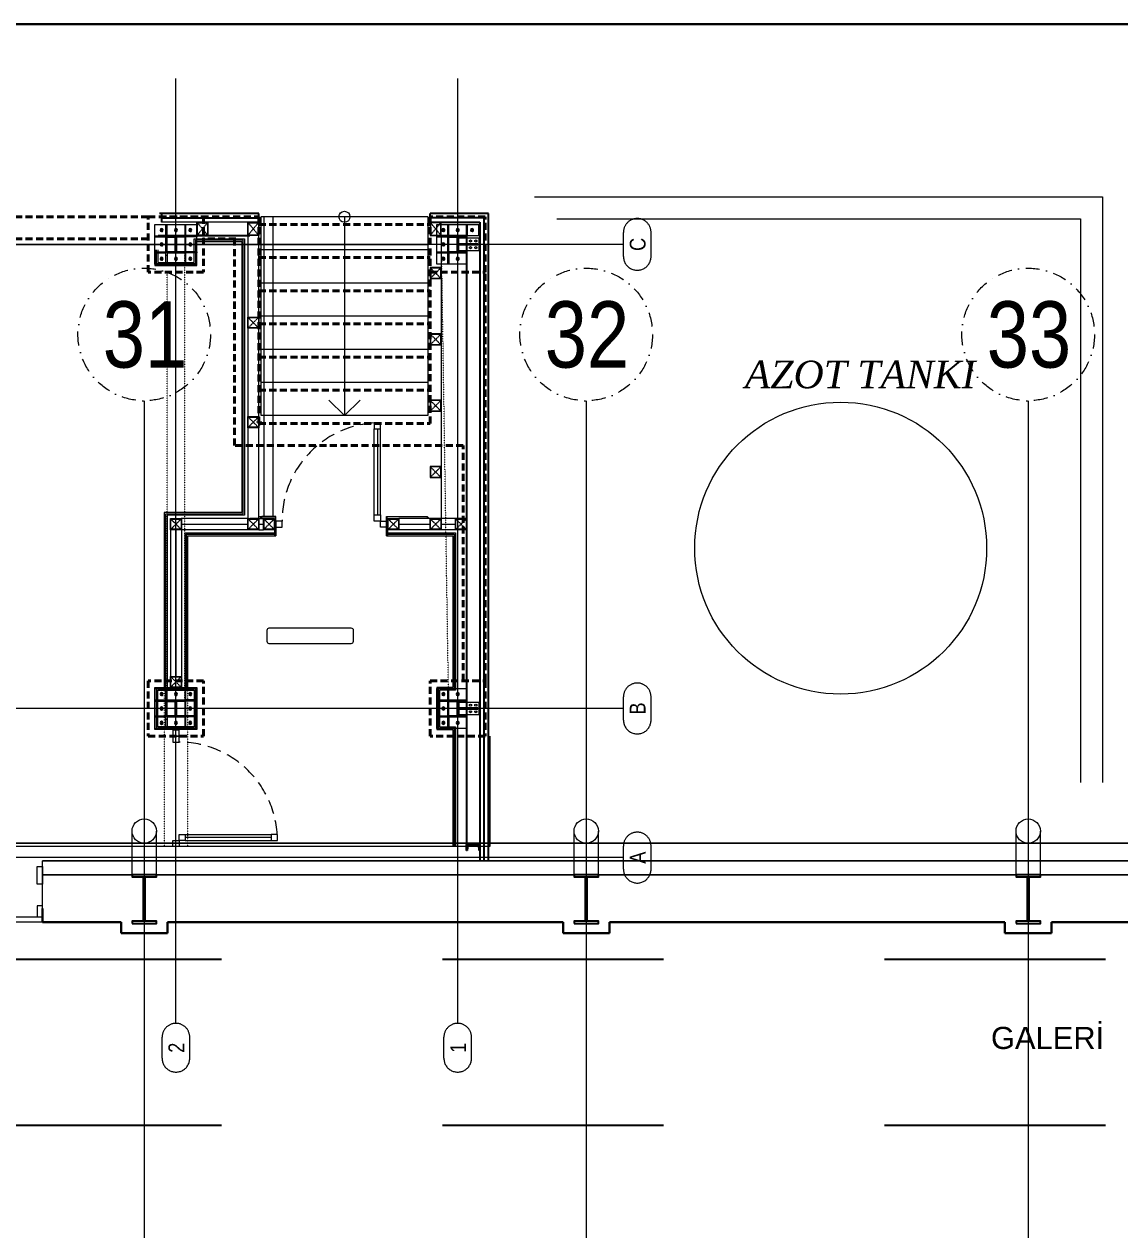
# Model space of a CAD drawing. Header units: centimetres. Extents: x 405464 to 563355, y 50011 to 66875.
# Drawn here: x 515580 to 516571, y 56820 to 57911 of the extents above; entities that cross this region are included whole.
import ezdxf
from ezdxf.enums import TextEntityAlignment as Align

# ---------------------------------------------------------------- set-up
doc = ezdxf.new("R2010")
doc.units = ezdxf.units.CM
for name, pattern in [('DASHDOT', [25.4, 12.7, -6.35, 0, -6.35]), ('DASHED', [4, 2, -2]), ('DASHED2', [9.525, 6.35, -3.175]), ('DOT', [0.25, 0, -0.25]), ('M00$0$CENTER', [50.8, 31.75, -6.35, 6.35, -6.35])]:
    doc.linetypes.add(name, pattern=pattern)
doc.layers.get('0').update_dxf_attribs({"lineweight": 9})
doc.layers.add('-MH_Ad', color=1, linetype='Continuous', lineweight=9, true_color=0xff0000)
doc.layers.add('DV_alçıpanel_duvar_yeni', color=1, linetype='Continuous', lineweight=20, true_color=0xff0000)
for name, color, linetype, lineweight in [('0-KRCN-MİMARİ-220526', 8, 'Continuous', 9), ('0-KRCN-Z-ANTET', 71, 'Continuous', 30), ('A_Aks', 30, 'DASHDOT', 9), ('A_Arka', 8, 'Continuous', 9), ('A_Betonarme', 6, 'Continuous', 40), ('A_celik', 1, 'Continuous', 25), ('A_Duvar-alçiplak', 3, 'Continuous', 30), ('A_Kaplama', 191, 'Continuous', 20), ('A_Merdiven', 61, 'Continuous', 13), ('A_Pencere Doğrama-Ex', 140, 'Continuous', 15), ('D_Aluminyum', 140, 'Continuous', 18), ('D_Cam', 4, 'Continuous', 18), ('DV_Alcipan_Ylt', 93, 'BATTING', 9), ('G_0.09', 254, 'Continuous', 9), ('G_0.13', 145, 'Continuous', 13), ('G_0.15', 144, 'Continuous', 15), ('GC_Cephe_Sandvic_Panel', 151, 'Continuous', 25), ('M00$0$D_Merkez', 51, 'M00$0$CENTER', 13), ('M00$0$D_Profil', 155, 'Continuous', 15), ('M00_Mahal_No$0$MH_Alan', 51, 'Continuous', 9), ('MH_Alan', 51, 'Continuous', 9), ('Y-GORUNUS COK INCE', 252, 'Continuous', 0)]:
    doc.layers.add(name, color=color, linetype=linetype, lineweight=lineweight)
doc.layers.add('_statik', color=2, linetype='Continuous')
doc.layers.add('A_Notes', color=121, linetype='Continuous')
doc.styles.add('Antet_Style 02', font='swissck.ttf')
doc.styles.add('Arial Narrow', font='ARIALN.TTF', dxfattribs={"height": 0.2})
doc.styles.add('Kalin01', font='swissk.ttf')
doc.styles.add('M00_Mahal_No$0$Kalin01', font='swissk.ttf')
doc.styles.add('M00_Mahal_No$0$Normal', font='swiss.ttf')
doc.styles.add('MAHAL', font='swissc.ttf')
doc.styles.add('notlar', font='timesi.ttf')
doc.linetypes.add('AAFE_PHII-XXX-A-101 PN$0$FENCELINE1', pattern='A,6.35,-2.54,[133,ltypeshp.shx,S=2.54,R=0,X=-2.54,Y=0],-2.54,25.4', length=36.83)
doc.linetypes.add('BATTING', pattern='A,0.0001,-0.1,[134,ltypeshp.shx,S=0.1,R=0,X=-0.1,Y=0],-0.2,[134,ltypeshp.shx,S=0.1,R=180,X=0.1,Y=0],-0.1', length=0.4001)

# ---------------------------------------------------------------- blocks, each defined once
blk = doc.blocks.new('1_etap')
at = {"linetype": 'Continuous'}
for points in [[(-1179.3, 5400.1), (-1179.3, 5399.2), (-1171.6, 5399.2), (-1171.6, 5385.8), (-1179.3, 5385.8), (-1179.3, 5384.9), (-1163.3, 5384.9), (-1163.3, 5385.8), (-1171, 5385.8), (-1171, 5399.2), (-1163.3, 5399.2), (-1163.3, 5400.1)], [(-1179.3, 4980.1), (-1179.3, 4979.2), (-1171.6, 4979.2), (-1171.6, 4965.8), (-1179.3, 4965.8), (-1179.3, 4964.9), (-1163.3, 4964.9), (-1163.3, 4965.8), (-1171, 4965.8), (-1171, 4979.2), (-1163.3, 4979.2), (-1163.3, 4980.1)], [(-924.3, 4980.1), (-924.3, 4979.2), (-916.6, 4979.2), (-916.6, 4965.8), (-924.3, 4965.8), (-924.3, 4964.9), (-908.3, 4964.9), (-908.3, 4965.8), (-916, 4965.8), (-916, 4979.2), (-908.3, 4979.2), (-908.3, 4980.1)], [(-908.3, 4849.5), (-908.3, 4844), (-907.6, 4844), (-907.2, 4848.8), (-897.3, 4848.8), (-896.9, 4844), (-896.3, 4844), (-896.3, 4849.5)]]:
    blk.add_hatch(color=8, dxfattribs=at).paths.add_polyline_path(points)
at = {"color": 8}
for p, q in [((-887.3, 4947.5), (-887.3, 4847.5)), ((-887.3, 4847.5), (-1611.3, 4847.5))]:
    blk.add_line(p, q, dxfattribs=at)
at = {"color": 8, "ltscale": 40}
for points in [[(-1142.3, 5412.5), (-1142.3, 5400.5), (-1152.3, 5400.5), (-1152.3, 5412.5)], [(-1096.3, 5412.5), (-1096.3, 5400.5), (-1106.3, 5400.5), (-1106.3, 5412.5)], [(-941.3, 5412.5), (-941.3, 5400.5), (-931.3, 5400.5), (-931.3, 5412.5)], [(-941.3, 5371.5), (-941.3, 5361.5), (-931.3, 5361.5), (-931.3, 5371.5)], [(-1096.3, 5326.6), (-1096.3, 5316.6), (-1106.3, 5316.6), (-1106.3, 5326.6)], [(-941.3, 5311.5), (-941.3, 5301.5), (-931.3, 5301.5), (-931.3, 5311.5)], [(-941.3, 5251.5), (-941.3, 5241.5), (-931.3, 5241.5), (-931.3, 5251.5)], [(-1096.3, 5236.6), (-1096.3, 5226.6), (-1106.3, 5226.6), (-1106.3, 5236.6)], [(-941.3, 5191.5), (-941.3, 5181.5), (-931.3, 5181.5), (-931.3, 5191.5)], [(-1166.3, 5144.3), (-1166.3, 5134.3), (-1176.3, 5134.3), (-1176.3, 5144.3)], [(-1096.3, 5144.3), (-1096.3, 5134.3), (-1106.3, 5134.3), (-1106.3, 5144.3)], [(-1082, 5144.3), (-1082, 5134.3), (-1092, 5134.3), (-1092, 5144.3)], [(-969.5, 5144.3), (-969.5, 5134.3), (-979.5, 5134.3), (-979.5, 5144.3)], [(-931.3, 5144.3), (-931.3, 5134.3), (-941.3, 5134.3), (-941.3, 5144.3)], [(-908.3, 5144.3), (-908.3, 5134.3), (-918.3, 5134.3), (-918.3, 5144.3)], [(-1166.3, 5001.5), (-1166.3, 4991.5), (-1176.3, 4991.5), (-1176.3, 5001.5)]]:
    blk.add_lwpolyline(points, close=True, dxfattribs=at)
at = {"color": 8, "linetype": 'ByBlock', "lineweight": -2}
blk.add_lwpolyline([(-1089, 5043.1), (-1089, 5033.3, 0.414214), (-1087.1, 5031.4), (-1012.6, 5031.4, 0.414214), (-1010.6, 5033.3), (-1010.6, 5043.1, 0.414214), (-1012.6, 5045.1), (-1087.1, 5045.1, 0.414214)], format="xyb", close=True, dxfattribs=at)
at = {"layer": 'A_Aks', "color": 8, "ltscale": 100}
for p, q in [((-1171.3, 4687.5), (-1171.3, 5542.5)), ((-916.3, 4687.5), (-916.3, 5542.5)), ((-916.3, 4847.5), (-916.3, 5517.5)), ((-766.3, 5381.6), (-766.3, 5403.4)), ((-741.3, 5381.6), (-741.3, 5403.4)), ((-766.3, 5392.5), (-1736.3, 5392.5)), ((-1711.3, 5392.5), (-943.3, 5392.5)), ((-766.3, 4962), (-766.3, 4983)), ((-741.3, 4962), (-741.3, 4983)), ((-766.3, 4972.5), (-1736.3, 4972.5)), ((-766.3, 4827), (-766.3, 4848)), ((-741.3, 4827), (-741.3, 4848)), ((-766.3, 4837.5), (-1736.3, 4837.5)), ((-1183.8, 4655.9), (-1183.8, 4675)), ((-1158.8, 4655.9), (-1158.8, 4675)), ((-928.8, 4655.9), (-928.8, 4675)), ((-903.8, 4655.9), (-903.8, 4675))]:
    blk.add_line(p, q, dxfattribs=at)
for centre, start, end in [((-753.8, 5403.4), 0, 180), ((-753.8, 5381.6), 180, 0), ((-753.8, 4983), 0, 180), ((-753.8, 4962), 180, 0), ((-753.8, 4848), 0, 180), ((-753.8, 4827), 180, 0), ((-1171.3, 4675), 0, 180), ((-916.3, 4675), 0, 180), ((-1171.3, 4655.9), 180, 0), ((-916.3, 4655.9), 180, 0)]:
    blk.add_arc(centre, 12.5, start, end, dxfattribs=at)
at = {"layer": 'A_Betonarme', "color": 8, "linetype": 'DASHED2'}
for p, q in [((-1196.3, 5417.5), (-1561.3, 5417.5)), ((-1196.3, 5367.5), (-1196.3, 5417.5)), ((-1196.3, 5417.5), (-1146.3, 5417.5)), ((-1186.2, 5417.5), (-1097.1, 5417.5)), ((-1146.3, 5417.5), (-1146.3, 5367.5)), ((-1096.3, 5417.5), (-1096.3, 5230.5)), ((-891.3, 5417.5), (-941.3, 5417.5)), ((-941.3, 5417.5), (-941.3, 5367.5)), ((-891.3, 5367.5), (-891.3, 5417.5)), ((-1096.3, 5410.5), (-941.3, 5410.5)), ((-1196.3, 5397.5), (-1561.3, 5397.5)), ((-1117.1, 5397.5), (-1146.3, 5397.5)), ((-1118.4, 5210.5), (-1118.4, 5397.5)), ((-1096.3, 5380.5), (-941.3, 5380.5)), ((-1146.3, 5367.5), (-1196.3, 5367.5)), ((-941.3, 5230.5), (-941.3, 5367.5)), ((-941.3, 5367.5), (-891.3, 5367.5)), ((-891.3, 4997.5), (-891.3, 5367.5)), ((-1096.3, 5350.5), (-941.3, 5350.5)), ((-1096.3, 5320.5), (-941.3, 5320.5)), ((-1096.3, 5290.5), (-941.3, 5290.5)), ((-1096.3, 5260.5), (-941.3, 5260.5)), ((-1096.3, 5230.5), (-941.3, 5230.5)), ((-911.3, 5210.5), (-1118.4, 5210.5)), ((-911.3, 4997.5), (-911.3, 5210.5)), ((-1196.3, 4997.5), (-1196.3, 4947.5)), ((-1146.3, 4997.5), (-1196.3, 4997.5)), ((-1146.3, 4947.5), (-1146.3, 4997.5)), ((-941.3, 4947.5), (-941.3, 4997.5)), ((-941.3, 4997.5), (-891.3, 4997.5)), ((-891.3, 4997.5), (-891.3, 4947.5)), ((-1196.3, 4947.5), (-1146.3, 4947.5)), ((-891.3, 4947.5), (-941.3, 4947.5))]:
    blk.add_line(p, q, dxfattribs=at)
at = {"layer": 'A_celik', "color": 8, "linetype": 'Continuous'}
for p, q in [((-1179.3, 5400.1), (-1163.3, 5400.1)), ((-1179.3, 5400.1), (-1179.3, 5399.2)), ((-1179.3, 5399.2), (-1171.6, 5399.2)), ((-1171.6, 5385.8), (-1171.6, 5399.2)), ((-1163.3, 5399.2), (-1171, 5399.2)), ((-1171, 5399.2), (-1171, 5385.8)), ((-1163.3, 5400.1), (-1163.3, 5399.2)), ((-924.3, 5400.1), (-908.3, 5400.1)), ((-924.3, 5400.1), (-924.3, 5399.2)), ((-924.3, 5399.2), (-916.6, 5399.2)), ((-916.6, 5385.8), (-916.6, 5399.2)), ((-916, 5390.9), (-916.6, 5391.5)), ((-908.3, 5399.2), (-916, 5399.2)), ((-916, 5399.2), (-916, 5385.8)), ((-908.5, 5399.2), (-909.4, 5400.1)), ((-908.3, 5400.1), (-908.3, 5400.5)), ((-908.3, 5400.1), (-908.3, 5399.2)), ((-908.3, 5398), (-908.3, 5399.2)), ((-1179.3, 5384.9), (-1179.3, 5385.8)), ((-1179.3, 5385.8), (-1171.6, 5385.8)), ((-1163.3, 5384.9), (-1179.3, 5384.9)), ((-1171, 5385.8), (-1163.3, 5385.8)), ((-1163.3, 5385.8), (-1163.3, 5384.9)), ((-924.3, 5384.9), (-924.3, 5385.8)), ((-924.3, 5385.8), (-916.6, 5385.8)), ((-908.3, 5384.9), (-924.3, 5384.9)), ((-916, 5385.8), (-908.3, 5385.8)), ((-910, 5384.9), (-910.9, 5385.8)), ((-908.3, 5385.8), (-908.3, 5387)), ((-908.3, 5385.8), (-908.3, 5384.9)), ((-1179.3, 4980.1), (-1163.3, 4980.1)), ((-1179.3, 4980.1), (-1179.3, 4979.2)), ((-1179.3, 4979.2), (-1171.6, 4979.2)), ((-1171.6, 4965.8), (-1171.6, 4979.2)), ((-1163.3, 4979.2), (-1171, 4979.2)), ((-1171, 4979.2), (-1171, 4965.8)), ((-1163.3, 4980.1), (-1163.3, 4979.2)), ((-924.3, 4980.1), (-908.3, 4980.1)), ((-924.3, 4980.1), (-924.3, 4979.2)), ((-924.3, 4979.2), (-916.6, 4979.2)), ((-916.6, 4965.8), (-916.6, 4979.2)), ((-908.3, 4979.2), (-916, 4979.2)), ((-916, 4979.2), (-916, 4965.8)), ((-915.2, 4967), (-915.2, 4978)), ((-908.3, 4980.1), (-908.3, 4979.2)), ((-1179.3, 4964.9), (-1179.3, 4965.8)), ((-1179.3, 4965.8), (-1171.6, 4965.8)), ((-1171, 4965.8), (-1163.3, 4965.8)), ((-1163.3, 4965.8), (-1163.3, 4964.9)), ((-924.3, 4964.9), (-924.3, 4965.8)), ((-924.3, 4965.8), (-916.6, 4965.8)), ((-916, 4965.8), (-908.3, 4965.8)), ((-908.3, 4965.8), (-908.3, 4964.9)), ((-1163.3, 4964.9), (-1179.3, 4964.9)), ((-908.3, 4964.9), (-924.3, 4964.9)), ((-896.3, 4849.5), (-908.3, 4849.5)), ((-908.3, 4844), (-908.3, 4849.5)), ((-907.2, 4848.8), (-907.6, 4844)), ((-897.3, 4848.8), (-907.2, 4848.8)), ((-896.9, 4844), (-897.3, 4848.8)), ((-896.3, 4844), (-896.3, 4849.5)), ((-907.6, 4844), (-908.3, 4844)), ((-896.3, 4844), (-896.9, 4844))]:
    blk.add_line(p, q, dxfattribs=at)
at = {"layer": 'A_Merdiven', "color": 8}
for p, q in [((-943.3, 5417.5), (-1094.3, 5417.5)), ((-1094.3, 5237.5), (-1094.3, 5417.5)), ((-1091.3, 5147), (-1091.3, 5417.5)), ((-1083.3, 5147), (-1083.3, 5417.5)), ((-1018.8, 5417.5), (-1018.8, 5237.5)), ((-943.3, 5417.5), (-943.3, 5237.5)), ((-943.3, 5387.5), (-1094.3, 5387.5)), ((-943.3, 5357.5), (-1094.3, 5357.5)), ((-943.3, 5327.5), (-1094.3, 5327.5)), ((-943.3, 5297.5), (-1094.3, 5297.5)), ((-943.3, 5267.5), (-1094.3, 5267.5)), ((-1018.8, 5237.5), (-1032.9, 5251.6)), ((-1018.8, 5237.5), (-1004.6, 5251.6)), ((-943.3, 5237.5), (-1094.3, 5237.5))]:
    blk.add_line(p, q, dxfattribs=at)
blk.add_circle((-1018.8, 5417.5), 5, dxfattribs=at)
at = {"layer": 'D_Aluminyum', "color": 8}
for p, q in [((-1093.5, 5231.6), (-1098.5, 5231.6)), ((-1095.5, 5228.7), (-1095.5, 5234.2)), ((-991.8, 5231.1), (-991.8, 5225.6)), ((-986.3, 5231.1), (-991.8, 5231.1)), ((-986.3, 5225.6), (-986.3, 5231.1)), ((-991.8, 5225.6), (-986.3, 5225.6)), ((-1093.5, 5146.3), (-1095.5, 5144.3)), ((-1095.5, 5144.3), (-1095.1, 5144.3)), ((-1095.1, 5144.3), (-1093.4, 5146)), ((-1080.8, 5146.3), (-1093.5, 5146.3)), ((-1093.4, 5146), (-1081.1, 5146)), ((-1081.1, 5146), (-1081.1, 5142.1)), ((-1081.1, 5142.1), (-1080.8, 5142.1)), ((-1080.8, 5142.1), (-1080.8, 5146.3)), ((-1075.3, 5142.1), (-1080.8, 5142.1)), ((-1080.8, 5142.1), (-1080.8, 5136.6)), ((-1075.3, 5136.6), (-1075.3, 5142.1)), ((-991.8, 5142.1), (-991.8, 5147.6)), ((-991.8, 5147.6), (-986.3, 5147.6)), ((-986.3, 5142.1), (-991.8, 5142.1)), ((-986.3, 5147.6), (-986.3, 5142.1)), ((-986.3, 5136.6), (-986.3, 5142.1)), ((-986.3, 5142.1), (-980.8, 5142.1)), ((-980.8, 5142.1), (-980.8, 5146.3)), ((-980.8, 5146.3), (-944, 5146.3)), ((-980.8, 5142.1), (-980.8, 5136.6)), ((-980.5, 5142.1), (-980.8, 5142.1)), ((-944.1, 5146), (-980.5, 5146)), ((-980.5, 5146), (-980.5, 5142.1)), ((-942.4, 5144.3), (-944.1, 5146)), ((-944, 5146.3), (-942, 5144.3)), ((-942, 5144.3), (-942.4, 5144.3)), ((-1080.8, 5136.6), (-1075.3, 5136.6)), ((-980.8, 5136.6), (-986.3, 5136.6)), ((-1168.5, 4953), (-1174, 4953)), ((-1174, 4953), (-1174, 4947.5)), ((-1174, 4947.5), (-1174, 4942)), ((-1168.5, 4947.5), (-1174, 4947.5)), ((-1174, 4947.5), (-1168.5, 4947.5)), ((-1168.5, 4947.5), (-1168.5, 4953)), ((-1168.5, 4942), (-1168.5, 4947.5)), ((-1174, 4942), (-1168.5, 4942)), ((-1168.5, 4858.5), (-1163, 4858.5)), ((-1168.5, 4853), (-1168.5, 4858.5)), ((-1163, 4858.5), (-1163, 4853)), ((-1079.5, 4858.5), (-1085, 4858.5)), ((-1085, 4858.5), (-1085, 4853)), ((-1079.5, 4853), (-1079.5, 4858.5)), ((-1174, 4847.5), (-1174, 4853)), ((-1174, 4853), (-1168.5, 4853)), ((-1168.5, 4847.5), (-1174, 4847.5)), ((-1163, 4853), (-1168.5, 4853)), ((-1168.5, 4853), (-1168.5, 4847.5)), ((-1085, 4853), (-1079.5, 4853))]:
    blk.add_line(p, q, dxfattribs=at)
at = {"layer": 'D_Aluminyum', "color": 8, "linetype": 'DASHED2', "ltscale": 2}
for centre, start, end in [((-986.3, 5142.1), 93.5363, 180), ((-1168.5, 4853), 3.5363, 90)]:
    blk.add_arc(centre, 89, start, end, dxfattribs=at)
at = {"layer": 'D_Cam', "color": 8}
for p, q in [((-991.8, 5147.6), (-991.8, 5225.6)), ((-989, 5225.6), (-989, 5147.6)), ((-986.3, 5147.6), (-986.3, 5225.6)), ((-1163, 4858.5), (-1085, 4858.5)), ((-1085, 4855.8), (-1163, 4855.8)), ((-1163, 4853), (-1085, 4853))]:
    blk.add_line(p, q, dxfattribs=at)
at = {"layer": 'DV_Alcipan_Ylt', "color": 8, "ltscale": 7.5}
for p, q in [((-1171.3, 5134.3), (-1171.3, 5001.5)), ((-1166.3, 5139.3), (-1106.3, 5139.3)), ((-1096.3, 5139.3), (-1092, 5139.3)), ((-969.5, 5139.3), (-941.3, 5139.3)), ((-931.3, 5139.3), (-918.3, 5139.3))]:
    blk.add_line(p, q, dxfattribs=at)
at = {"layer": 'DV_alçıpanel_duvar_yeni', "color": 8}
for p, q in [((-1154.8, 5376), (-1154.8, 5397.5)), ((-1154.8, 5397.5), (-1109.3, 5397.5)), ((-1110.5, 5396.3), (-1153.5, 5396.3)), ((-1153.5, 5396.3), (-1153.5, 5374.8)), ((-1152.3, 5373.5), (-1152.3, 5395)), ((-1152.3, 5395), (-1111.8, 5395)), ((-1111.8, 5395), (-1111.8, 5149.8)), ((-1110.5, 5148.6), (-1110.5, 5396.3)), ((-1109.3, 5397.5), (-1109.3, 5147.3)), ((-1190.3, 5387.6), (-1190.3, 5373.5)), ((-1189, 5374.8), (-1189, 5387.6)), ((-1187.8, 5387.6), (-1187.8, 5376)), ((-1190.3, 5373.5), (-1152.3, 5373.5)), ((-1153.5, 5374.8), (-1189, 5374.8)), ((-1187.8, 5376), (-1154.8, 5376)), ((-1111.8, 5149.8), (-1181.8, 5149.8)), ((-1181.8, 5149.8), (-1181.8, 4991.5)), ((-1180.5, 4991.5), (-1180.5, 5148.6)), ((-1180.5, 5148.6), (-1110.5, 5148.6)), ((-1109.3, 5147.3), (-1179.3, 5147.3)), ((-1179.3, 5147.3), (-1179.3, 4991.5)), ((-1082, 5142.1), (-1082, 5128.8)), ((-1080.8, 5142.1), (-1082, 5142.1)), ((-1080.8, 5142.1), (-1080.8, 5128.8)), ((-980.8, 5128.8), (-980.8, 5142.1)), ((-980.8, 5142.1), (-979.5, 5142.1)), ((-979.5, 5128.8), (-979.5, 5142.1)), ((-1163.3, 5131.3), (-1082, 5131.3)), ((-1163.3, 5131.3), (-1163.3, 4991.5)), ((-1162, 5130.1), (-1082, 5130.1)), ((-1162, 5130.1), (-1162, 4991.5)), ((-979.5, 5131.3), (-918.3, 5131.3)), ((-979.5, 5130.1), (-919.5, 5130.1)), ((-919.5, 5130.1), (-919.5, 4990.2)), ((-918.3, 5131.3), (-918.3, 4989)), ((-1160.8, 5128.8), (-1080.8, 5128.8)), ((-1160.8, 5128.8), (-1160.8, 4991.5)), ((-980.8, 5128.8), (-920.8, 5128.8)), ((-920.8, 5128.8), (-920.8, 4991.5)), ((-1190.3, 4991.5), (-1152.3, 4991.5)), ((-1190.3, 4953.5), (-1190.3, 4991.5)), ((-1189, 4990.3), (-1153.5, 4990.3)), ((-1189, 4954.8), (-1189, 4990.3)), ((-1187.8, 4989), (-1154.8, 4989)), ((-1187.8, 4956), (-1187.8, 4989)), ((-1154.8, 4989), (-1154.8, 4956)), ((-1153.5, 4990.3), (-1153.5, 4954.8)), ((-1152.3, 4991.5), (-1152.3, 4953.5)), ((-920.8, 4991.5), (-935.3, 4991.5)), ((-935.3, 4991.5), (-935.3, 4953.5)), ((-919.5, 4990.2), (-934, 4990.2)), ((-934, 4990.2), (-934, 4954.8)), ((-918.3, 4989), (-932.8, 4989)), ((-932.8, 4989), (-932.8, 4956)), ((-1153.5, 4954.8), (-1189, 4954.8)), ((-1154.8, 4956), (-1187.8, 4956)), ((-934, 4954.8), (-919.5, 4954.8)), ((-932.8, 4956), (-918.3, 4956)), ((-919.5, 4954.8), (-919.5, 4847.5)), ((-918.3, 4956), (-918.3, 4847.5)), ((-1152.3, 4953.5), (-1190.3, 4953.5)), ((-935.3, 4953.5), (-920.8, 4953.5)), ((-920.8, 4953.5), (-920.8, 4847.5))]:
    blk.add_line(p, q, dxfattribs=at)
at = {"layer": 'DV_alçıpanel_duvar_yeni', "color": 8, "linetype": 'DOT'}
for p, q in [((-924.3, 4964.9), (-931.1, 5400.1)), ((-908.3, 4964.9), (-908.3, 5400.1)), ((-1163.3, 4980.1), (-1163.3, 5384.9)), ((-1179.3, 4980.1), (-1179.3, 5367.5)), ((-1181.8, 4991.5), (-1181.8, 4847.5)), ((-1160.8, 4991.5), (-1160.8, 4847.5))]:
    blk.add_line(p, q, dxfattribs=at)
at = {"layer": 'G_0.09', "color": 8, "linetype": 'Continuous'}
for p, q in [((-1190.3, 5400.2), (-1190.3, 5410.5)), ((-1190.3, 5410.5), (-1152.3, 5410.5)), ((-1179.3, 5410.1), (-1180.3, 5410.1)), ((-1180.3, 5374.9), (-1180.3, 5410.1)), ((-1179.3, 5402.6), (-1180.3, 5402.6)), ((-1179.3, 5400.1), (-1179.3, 5410.1)), ((-1162.3, 5410.1), (-1163.3, 5410.1)), ((-1163.3, 5410.1), (-1163.3, 5400.1)), ((-1162.3, 5402.6), (-1163.3, 5402.6)), ((-1162.3, 5374.9), (-1162.3, 5410.1)), ((-1152.3, 5400.2), (-1152.3, 5410.5)), ((-935.3, 5400.2), (-935.3, 5410.5)), ((-935.3, 5410.5), (-897.3, 5410.5)), ((-924.3, 5410.1), (-925.3, 5410.1)), ((-925.3, 5374.9), (-925.3, 5410.1)), ((-924.3, 5402.6), (-925.3, 5402.6)), ((-924.3, 5400.1), (-924.3, 5410.1)), ((-907.3, 5410.1), (-908.3, 5410.1)), ((-908.3, 5400.5), (-908.3, 5410.1)), ((-907.3, 5402.6), (-908.3, 5402.6)), ((-907.3, 5400.5), (-907.3, 5410.1)), ((-897.3, 5400.5), (-897.3, 5410.5)), ((-1190.3, 5399.2), (-1190.3, 5400.2)), ((-1190.3, 5400.2), (-1180.3, 5400.2)), ((-1190.3, 5385.9), (-1190.3, 5399.2)), ((-1190.3, 5399.2), (-1180.3, 5399.2)), ((-1182.8, 5399.2), (-1182.8, 5400.2)), ((-1180.3, 5399.2), (-1180.3, 5400.2)), ((-1179.3, 5385.8), (-1179.3, 5399.2)), ((-1163.3, 5399.2), (-1163.3, 5385.8)), ((-1152.3, 5400.2), (-1162.3, 5400.2)), ((-1162.3, 5400.2), (-1162.3, 5399.2)), ((-1152.3, 5399.2), (-1162.3, 5399.2)), ((-1159.8, 5399.2), (-1159.8, 5400.2)), ((-1152.3, 5400.2), (-1152.3, 5399.2)), ((-1152.3, 5385.9), (-1152.3, 5399.2)), ((-935.3, 5399.2), (-935.3, 5400.2)), ((-935.3, 5400.2), (-925.3, 5400.2)), ((-935.3, 5385.9), (-935.3, 5399.2)), ((-935.3, 5399.2), (-925.3, 5399.2)), ((-927.8, 5399.2), (-927.8, 5400.2)), ((-925.3, 5399.2), (-925.3, 5400.2)), ((-924.3, 5385.8), (-924.3, 5399.2)), ((-897, 5398), (-916, 5398)), ((-915.2, 5387), (-915.2, 5398)), ((-898, 5393), (-915.2, 5393)), ((-915.2, 5392), (-898, 5392)), ((-908.3, 5400.5), (-896.3, 5400.5)), ((-905.7, 5396), (-904.8, 5396.5)), ((-905.7, 5395), (-905.7, 5396)), ((-904.8, 5394.5), (-905.7, 5395)), ((-904.8, 5396.5), (-903.9, 5396)), ((-903.9, 5395), (-904.8, 5394.5)), ((-903.9, 5396), (-903.9, 5395)), ((-900.7, 5396), (-899.8, 5396.5)), ((-900.7, 5395), (-900.7, 5396)), ((-899.8, 5394.5), (-900.7, 5395)), ((-899.8, 5396.5), (-898.9, 5396)), ((-898.9, 5395), (-899.8, 5394.5)), ((-898.9, 5396), (-898.9, 5395)), ((-898, 5392), (-898, 5393)), ((-897, 5387), (-897, 5398)), ((-1190.3, 5384.9), (-1190.3, 5385.9)), ((-1190.3, 5385.9), (-1180.3, 5385.9)), ((-1190.3, 5374.5), (-1190.3, 5384.9)), ((-1190.3, 5384.9), (-1180.3, 5384.9)), ((-1182.8, 5384.9), (-1182.8, 5385.9)), ((-1180.3, 5384.9), (-1180.3, 5385.9)), ((-1179.3, 5382.4), (-1180.3, 5382.4)), ((-1179.3, 5384.9), (-1179.3, 5374.9)), ((-1163.3, 5384.9), (-1163.3, 5374.9)), ((-1162.3, 5382.4), (-1163.3, 5382.4)), ((-1152.3, 5385.9), (-1162.3, 5385.9)), ((-1162.3, 5385.9), (-1162.3, 5384.9)), ((-1152.3, 5384.9), (-1162.3, 5384.9)), ((-1159.8, 5384.9), (-1159.8, 5385.9)), ((-1152.3, 5385.9), (-1152.3, 5384.9)), ((-1152.3, 5374.5), (-1152.3, 5384.9)), ((-935.3, 5384.9), (-935.3, 5385.9)), ((-935.3, 5385.9), (-925.3, 5385.9)), ((-935.3, 5374.5), (-935.3, 5384.9)), ((-935.3, 5384.9), (-925.3, 5384.9)), ((-927.8, 5384.9), (-927.8, 5385.9)), ((-925.3, 5384.9), (-925.3, 5385.9)), ((-924.3, 5382.4), (-925.3, 5382.4)), ((-924.3, 5384.9), (-924.3, 5374.9)), ((-916, 5387), (-897, 5387)), ((-905.7, 5390), (-904.8, 5390.5)), ((-905.7, 5389), (-905.7, 5390)), ((-904.8, 5388.5), (-905.7, 5389)), ((-904.8, 5390.5), (-903.9, 5390)), ((-903.9, 5389), (-904.8, 5388.5)), ((-903.9, 5390), (-903.9, 5389)), ((-900.7, 5390), (-899.8, 5390.5)), ((-900.7, 5389), (-900.7, 5390)), ((-899.8, 5388.5), (-900.7, 5389)), ((-899.8, 5390.5), (-898.9, 5390)), ((-898.9, 5389), (-899.8, 5388.5)), ((-898.9, 5390), (-898.9, 5389)), ((-1190.3, 5374.5), (-1152.3, 5374.5)), ((-1179.3, 5374.9), (-1180.3, 5374.9)), ((-1162.3, 5374.9), (-1163.3, 5374.9)), ((-908.3, 5374.5), (-935.3, 5374.5)), ((-924.3, 5374.9), (-925.3, 5374.9)), ((-1190.3, 4980.2), (-1190.3, 4990.5)), ((-1190.3, 4990.5), (-1152.3, 4990.5)), ((-1179.3, 4990.1), (-1180.3, 4990.1)), ((-1180.3, 4954.9), (-1180.3, 4990.1)), ((-1179.3, 4980.1), (-1179.3, 4990.1)), ((-1162.3, 4990.1), (-1163.3, 4990.1)), ((-1163.3, 4990.1), (-1163.3, 4980.1)), ((-1162.3, 4954.9), (-1162.3, 4990.1)), ((-1152.3, 4980.2), (-1152.3, 4990.5)), ((-935.3, 4980.2), (-935.3, 4990.5)), ((-935.3, 4990.5), (-908.3, 4990.5)), ((-924.3, 4990.1), (-925.3, 4990.1)), ((-925.3, 4954.9), (-925.3, 4990.1)), ((-924.3, 4980.1), (-924.3, 4990.1)), ((-1190.3, 4979.2), (-1190.3, 4980.2)), ((-1190.3, 4980.2), (-1180.3, 4980.2)), ((-1190.3, 4965.9), (-1190.3, 4979.2)), ((-1190.3, 4979.2), (-1180.3, 4979.2)), ((-1182.8, 4979.2), (-1182.8, 4980.2)), ((-1179.3, 4982.6), (-1180.3, 4982.6)), ((-1180.3, 4979.2), (-1180.3, 4980.2)), ((-1179.3, 4965.8), (-1179.3, 4979.2)), ((-1162.3, 4982.6), (-1163.3, 4982.6)), ((-1163.3, 4979.2), (-1163.3, 4965.8)), ((-1152.3, 4980.2), (-1162.3, 4980.2)), ((-1162.3, 4980.2), (-1162.3, 4979.2)), ((-1152.3, 4979.2), (-1162.3, 4979.2)), ((-1159.8, 4979.2), (-1159.8, 4980.2)), ((-1152.3, 4980.2), (-1152.3, 4979.2)), ((-1152.3, 4965.9), (-1152.3, 4979.2)), ((-935.3, 4979.2), (-935.3, 4980.2)), ((-935.3, 4980.2), (-925.3, 4980.2)), ((-935.3, 4965.9), (-935.3, 4979.2)), ((-935.3, 4979.2), (-925.3, 4979.2)), ((-927.8, 4979.2), (-927.8, 4980.2)), ((-924.3, 4982.6), (-925.3, 4982.6)), ((-925.3, 4979.2), (-925.3, 4980.2)), ((-924.3, 4965.8), (-924.3, 4979.2)), ((-897, 4978), (-916, 4978)), ((-908.3, 4978), (-908.3, 4979.2)), ((-905.7, 4976), (-904.8, 4976.5)), ((-904.8, 4976.5), (-903.9, 4976)), ((-900.7, 4976), (-899.8, 4976.5)), ((-899.8, 4976.5), (-898.9, 4976)), ((-897, 4967), (-897, 4978)), ((-1190.3, 4964.9), (-1190.3, 4965.9)), ((-1190.3, 4965.9), (-1180.3, 4965.9)), ((-1182.8, 4964.9), (-1182.8, 4965.9)), ((-1180.3, 4964.9), (-1180.3, 4965.9)), ((-1152.3, 4965.9), (-1162.3, 4965.9)), ((-1162.3, 4965.9), (-1162.3, 4964.9)), ((-1159.8, 4964.9), (-1159.8, 4965.9)), ((-1152.3, 4965.9), (-1152.3, 4964.9)), ((-935.3, 4964.9), (-935.3, 4965.9)), ((-935.3, 4965.9), (-925.3, 4965.9)), ((-927.8, 4964.9), (-927.8, 4965.9)), ((-925.3, 4964.9), (-925.3, 4965.9)), ((-916, 4967), (-897, 4967)), ((-898, 4973), (-915.2, 4973)), ((-915.2, 4972), (-898, 4972)), ((-908.3, 4965.8), (-908.3, 4967)), ((-905.7, 4975), (-905.7, 4976)), ((-904.8, 4974.5), (-905.7, 4975)), ((-905.7, 4970), (-904.8, 4970.5)), ((-905.7, 4969), (-905.7, 4970)), ((-904.8, 4968.5), (-905.7, 4969)), ((-903.9, 4975), (-904.8, 4974.5)), ((-904.8, 4970.5), (-903.9, 4970)), ((-903.9, 4969), (-904.8, 4968.5)), ((-903.9, 4976), (-903.9, 4975)), ((-903.9, 4970), (-903.9, 4969)), ((-900.7, 4975), (-900.7, 4976)), ((-899.8, 4974.5), (-900.7, 4975)), ((-900.7, 4970), (-899.8, 4970.5)), ((-900.7, 4969), (-900.7, 4970)), ((-899.8, 4968.5), (-900.7, 4969)), ((-898.9, 4975), (-899.8, 4974.5)), ((-899.8, 4970.5), (-898.9, 4970)), ((-898.9, 4969), (-899.8, 4968.5)), ((-898.9, 4976), (-898.9, 4975)), ((-898.9, 4970), (-898.9, 4969)), ((-898, 4972), (-898, 4973)), ((-1190.3, 4954.5), (-1190.3, 4964.9)), ((-1190.3, 4964.9), (-1180.3, 4964.9)), ((-1190.3, 4954.5), (-1152.3, 4954.5)), ((-1179.3, 4962.4), (-1180.3, 4962.4)), ((-1179.3, 4954.9), (-1180.3, 4954.9)), ((-1179.3, 4964.9), (-1179.3, 4954.9)), ((-1163.3, 4964.9), (-1163.3, 4954.9)), ((-1162.3, 4962.4), (-1163.3, 4962.4)), ((-1162.3, 4954.9), (-1163.3, 4954.9)), ((-1152.3, 4964.9), (-1162.3, 4964.9)), ((-1152.3, 4954.5), (-1152.3, 4964.9)), ((-935.3, 4954.5), (-935.3, 4964.9)), ((-935.3, 4964.9), (-925.3, 4964.9)), ((-908.3, 4954.5), (-935.3, 4954.5)), ((-924.3, 4962.4), (-925.3, 4962.4)), ((-924.3, 4954.9), (-925.3, 4954.9)), ((-924.3, 4964.9), (-924.3, 4954.9)), ((-908.3, 4849.5), (-908.3, 4850.5)), ((-896.3, 4850.5), (-908.3, 4850.5)), ((-905.7, 4848), (-905.7, 4848.8)), ((-903.9, 4848), (-905.7, 4848)), ((-904.8, 4848), (-904.8, 4848.8)), ((-903.9, 4848.8), (-903.9, 4848)), ((-900.7, 4848), (-900.7, 4848.8)), ((-898.9, 4848), (-900.7, 4848)), ((-899.8, 4848), (-899.8, 4848.8)), ((-898.9, 4848.8), (-898.9, 4848)), ((-896.8, 4849.5), (-896.8, 4850.5))]:
    blk.add_line(p, q, dxfattribs=at)
for centre, radius, start, end in [((-1184.3, 5405.5), 1.4, 90, 270), ((-1184.3, 5405.5), 1.4, 90, 270), ((-1184.3, 5405.5), 0.8, 0, 180), ((-1184.3, 5405.5), 0.8, 180, 0), ((-1184.3, 5405.5), 1.4, 270, 90), ((-1184.3, 5405.5), 1.4, 270, 90), ((-1171.3, 5405.5), 1.4, 90, 270), ((-1171.3, 5405.5), 1.4, 90, 270), ((-1171.3, 5405.5), 0.8, 0, 180), ((-1171.3, 5405.5), 0.8, 180, 0), ((-1171.3, 5405.5), 1.4, 270, 90), ((-1171.3, 5405.5), 1.4, 270, 90), ((-1158.3, 5405.5), 1.4, 90, 270), ((-1158.3, 5405.5), 1.4, 90, 270), ((-1158.3, 5405.5), 0.8, 0, 180), ((-1158.3, 5405.5), 0.8, 180, 0), ((-1158.3, 5405.5), 1.4, 270, 90), ((-1158.3, 5405.5), 1.4, 270, 90), ((-929.3, 5405.5), 1.4, 90, 270), ((-929.3, 5405.5), 1.4, 90, 270), ((-929.3, 5405.5), 0.8, 0, 180), ((-929.3, 5405.5), 0.8, 180, 0), ((-929.3, 5405.5), 1.4, 270, 90), ((-929.3, 5405.5), 1.4, 270, 90), ((-916.3, 5405.5), 1.4, 90, 270), ((-916.3, 5405.5), 1.4, 90, 270), ((-916.3, 5405.5), 0.8, 0, 180), ((-916.3, 5405.5), 0.8, 180, 0), ((-916.3, 5405.5), 1.4, 270, 90), ((-916.3, 5405.5), 1.4, 270, 90), ((-903.3, 5405.5), 1.4, 90, 270), ((-903.3, 5405.5), 1.4, 90, 270), ((-903.3, 5405.5), 0.8, 0, 180), ((-903.3, 5405.5), 0.8, 180, 0), ((-903.3, 5405.5), 1.4, 270, 90), ((-903.3, 5405.5), 1.4, 270, 90), ((-1184.3, 5392.5), 1.4, 90, 270), ((-1184.3, 5392.5), 1.4, 90, 270), ((-1184.3, 5392.5), 0.8, 0, 180), ((-1184.3, 5392.5), 0.8, 180, 0), ((-1184.3, 5392.5), 1.4, 270, 90), ((-1184.3, 5392.5), 1.4, 270, 90), ((-1158.3, 5392.5), 1.4, 90, 270), ((-1158.3, 5392.5), 1.4, 90, 270), ((-1158.3, 5392.5), 0.8, 0, 180), ((-1158.3, 5392.5), 0.8, 180, 0), ((-1158.3, 5392.5), 1.4, 270, 90), ((-1158.3, 5392.5), 1.4, 270, 90), ((-929.3, 5392.5), 1.4, 90, 270), ((-929.3, 5392.5), 1.4, 90, 270), ((-929.3, 5392.5), 0.8, 0, 180), ((-929.3, 5392.5), 0.8, 180, 0), ((-929.3, 5392.5), 1.4, 270, 90), ((-929.3, 5392.5), 1.4, 270, 90), ((-1184.3, 5379.5), 1.4, 90, 270), ((-1184.3, 5379.5), 1.4, 90, 270), ((-1184.3, 5379.5), 0.8, 0, 180), ((-1184.3, 5379.5), 1.4, 270, 90), ((-1184.3, 5379.5), 1.4, 270, 90), ((-1171.3, 5379.5), 1.4, 90, 270), ((-1171.3, 5379.5), 1.4, 90, 270), ((-1171.3, 5379.5), 0.8, 0, 180), ((-1171.3, 5379.5), 1.4, 270, 90), ((-1171.3, 5379.5), 1.4, 270, 90), ((-1158.3, 5379.5), 1.4, 90, 270), ((-1158.3, 5379.5), 1.4, 90, 270), ((-1158.3, 5379.5), 0.8, 0, 180), ((-1158.3, 5379.5), 1.4, 270, 90), ((-1158.3, 5379.5), 1.4, 270, 90), ((-929.3, 5379.5), 1.4, 90, 270), ((-929.3, 5379.5), 1.4, 90, 270), ((-929.3, 5379.5), 0.8, 0, 180), ((-929.3, 5379.5), 1.4, 270, 90), ((-929.3, 5379.5), 1.4, 270, 90), ((-916.3, 5379.5), 1.4, 90, 270), ((-916.3, 5379.5), 1.4, 90, 270), ((-916.3, 5379.5), 0.8, 0, 180), ((-916.3, 5379.5), 1.4, 270, 90), ((-916.3, 5379.5), 1.4, 270, 90), ((-1184.3, 5379.5), 0.8, 180, 0), ((-1171.3, 5379.5), 0.8, 180, 0), ((-1158.3, 5379.5), 0.8, 180, 0), ((-929.3, 5379.5), 0.8, 180, 0), ((-916.3, 5379.5), 0.8, 180, 0), ((-1184.3, 4985.5), 1.4, 90, 270), ((-1184.3, 4985.5), 1.4, 90, 270), ((-1184.3, 4985.5), 0.8, 0, 180), ((-1184.3, 4985.5), 0.8, 180, 0), ((-1184.3, 4985.5), 1.4, 270, 90), ((-1184.3, 4985.5), 1.4, 270, 90), ((-1171.3, 4985.5), 1.4, 90, 270), ((-1171.3, 4985.5), 1.4, 90, 270), ((-1171.3, 4985.5), 0.8, 0, 180), ((-1171.3, 4985.5), 0.8, 180, 0), ((-1171.3, 4985.5), 1.4, 270, 90), ((-1171.3, 4985.5), 1.4, 270, 90), ((-1158.3, 4985.5), 1.4, 90, 270), ((-1158.3, 4985.5), 1.4, 90, 270), ((-1158.3, 4985.5), 0.8, 0, 180), ((-1158.3, 4985.5), 0.8, 180, 0), ((-1158.3, 4985.5), 1.4, 270, 90), ((-1158.3, 4985.5), 1.4, 270, 90), ((-929.3, 4985.5), 1.4, 90, 270), ((-929.3, 4985.5), 1.4, 90, 270), ((-929.3, 4985.5), 0.8, 0, 180), ((-929.3, 4985.5), 0.8, 180, 0), ((-929.3, 4985.5), 1.4, 270, 90), ((-929.3, 4985.5), 1.4, 270, 90), ((-916.3, 4985.5), 1.4, 90, 270), ((-916.3, 4985.5), 1.4, 90, 270), ((-916.3, 4985.5), 0.8, 0, 180), ((-916.3, 4985.5), 0.8, 180, 0), ((-916.3, 4985.5), 1.4, 270, 90), ((-916.3, 4985.5), 1.4, 270, 90), ((-1184.3, 4972.5), 1.4, 90, 270), ((-1184.3, 4972.5), 1.4, 90, 270), ((-1184.3, 4972.5), 0.8, 0, 180), ((-1184.3, 4972.5), 0.8, 180, 0), ((-1184.3, 4972.5), 1.4, 270, 90), ((-1184.3, 4972.5), 1.4, 270, 90), ((-1158.3, 4972.5), 1.4, 90, 270), ((-1158.3, 4972.5), 1.4, 90, 270), ((-1158.3, 4972.5), 0.8, 0, 180), ((-1158.3, 4972.5), 0.8, 180, 0), ((-1158.3, 4972.5), 1.4, 270, 90), ((-1158.3, 4972.5), 1.4, 270, 90), ((-929.3, 4972.5), 1.4, 90, 270), ((-929.3, 4972.5), 1.4, 90, 270), ((-929.3, 4972.5), 0.8, 0, 180), ((-929.3, 4972.5), 0.8, 180, 0), ((-929.3, 4972.5), 1.4, 270, 90), ((-929.3, 4972.5), 1.4, 270, 90), ((-1184.3, 4959.5), 1.4, 90, 270), ((-1184.3, 4959.5), 1.4, 90, 270), ((-1184.3, 4959.5), 0.8, 0, 180), ((-1184.3, 4959.5), 0.8, 180, 0), ((-1184.3, 4959.5), 1.4, 270, 90), ((-1184.3, 4959.5), 1.4, 270, 90), ((-1171.3, 4959.5), 1.4, 90, 270), ((-1171.3, 4959.5), 1.4, 90, 270), ((-1171.3, 4959.5), 0.8, 0, 180), ((-1171.3, 4959.5), 0.8, 180, 0), ((-1171.3, 4959.5), 1.4, 270, 90), ((-1171.3, 4959.5), 1.4, 270, 90), ((-1158.3, 4959.5), 1.4, 90, 270), ((-1158.3, 4959.5), 1.4, 90, 270), ((-1158.3, 4959.5), 0.8, 0, 180), ((-1158.3, 4959.5), 0.8, 180, 0), ((-1158.3, 4959.5), 1.4, 270, 90), ((-1158.3, 4959.5), 1.4, 270, 90), ((-929.3, 4959.5), 1.4, 90, 270), ((-929.3, 4959.5), 1.4, 90, 270), ((-929.3, 4959.5), 0.8, 0, 180), ((-929.3, 4959.5), 0.8, 180, 0), ((-929.3, 4959.5), 1.4, 270, 90), ((-929.3, 4959.5), 1.4, 270, 90), ((-916.3, 4959.5), 1.4, 90, 270), ((-916.3, 4959.5), 1.4, 90, 270), ((-916.3, 4959.5), 0.8, 0, 180), ((-916.3, 4959.5), 0.8, 180, 0), ((-916.3, 4959.5), 1.4, 270, 90), ((-916.3, 4959.5), 1.4, 270, 90)]:
    blk.add_arc(centre, radius, start, end, dxfattribs=at)
at = {"layer": 'G_0.13', "color": 8}
for p, q in [((-1096.3, 5412.5), (-1184.3, 5412.5)), ((-1096.3, 5144.3), (-1096.3, 5412.5)), ((-1106.3, 5400.5), (-1106.3, 5144.3)), ((-931.3, 5400.5), (-931.3, 5144.3)), ((-1106.3, 5144.3), (-1166.7, 5144.3)), ((-1096.3, 5144.3), (-1104.3, 5144.3)), ((-1096.3, 5146.3), (-1092, 5146.3)), ((-1096.3, 5144.3), (-1092, 5144.3)), ((-908.7, 5144.3), (-969.5, 5144.3)), ((-1176.3, 5134.3), (-1176.3, 4991.5)), ((-1106.3, 5134.3), (-1166.3, 5134.3)), ((-1166.3, 5134.3), (-1166.3, 4991.5)), ((-1096.3, 5134.3), (-1092, 5134.3)), ((-918.3, 5134.3), (-969.5, 5134.3))]:
    blk.add_line(p, q, dxfattribs=at)
at = {"layer": 'G_0.15', "color": 8}
for p, q in [((-896.3, 5400.5), (-896.3, 4850.5)), ((-908.3, 4980.1), (-908.3, 5384.9)), ((-908.3, 4850.5), (-908.3, 4964.9))]:
    blk.add_line(p, q, dxfattribs=at)
at = {"layer": 'GC_Cephe_Sandvic_Panel', "color": 8}
for p, q in [((-1096.3, 5420.5), (-1186.3, 5420.5)), ((-1184.3, 5420.5), (-1184.3, 5412.5)), ((-1096.3, 5412.5), (-1096.3, 5420.5)), ((-888.3, 5420.5), (-941.3, 5420.5)), ((-941.3, 5412.5), (-941.3, 5420.5)), ((-888.3, 4834.5), (-888.3, 5420.5)), ((-939.1, 5412.5), (-896.3, 5412.5)), ((-896.3, 5412.5), (-896.3, 4834.5)), ((-1187.3, 5400.5), (-1104.3, 5400.5)), ((-931.1, 5400.5), (-908.3, 5400.5)), ((-908.3, 5400.5), (-908.3, 4847.5))]:
    blk.add_line(p, q, dxfattribs=at)
at = {"layer": 'GC_Cephe_Sandvic_Panel', "color": 8, "linetype": 'BATTING', "ltscale": 8}
for p, q in [((-1184.3, 5416.5), (-1096.3, 5416.5)), ((-892.3, 5416.5), (-941.3, 5416.5)), ((-892.3, 4834.5), (-892.3, 5416.5))]:
    blk.add_line(p, q, dxfattribs=at)
at = {"layer": 'M00$0$D_Merkez', "color": 8, "ltscale": 0.015}
for points in [[(-1142.3, 5412.5), (-1152.3, 5400.5)], [(-1142.3, 5400.5), (-1152.3, 5412.5)], [(-1096.3, 5412.5), (-1106.3, 5400.5)], [(-1096.3, 5400.5), (-1106.3, 5412.5)], [(-941.3, 5412.5), (-931.3, 5400.5)], [(-941.3, 5400.5), (-931.3, 5412.5)], [(-941.3, 5371.5), (-931.3, 5361.5)], [(-941.3, 5361.5), (-931.3, 5371.5)], [(-1096.3, 5326.6), (-1106.3, 5316.6)], [(-1096.3, 5316.6), (-1106.3, 5326.6)], [(-941.3, 5311.5), (-931.3, 5301.5)], [(-941.3, 5301.5), (-931.3, 5311.5)], [(-941.3, 5251.5), (-931.3, 5241.5)], [(-941.3, 5241.5), (-931.3, 5251.5)], [(-1096.3, 5236.6), (-1106.3, 5226.6)], [(-1096.3, 5226.6), (-1106.3, 5236.6)], [(-941.3, 5191.5), (-931.3, 5181.5)], [(-941.3, 5181.5), (-931.3, 5191.5)], [(-1166.3, 5144.3), (-1176.3, 5134.3)], [(-1166.3, 5134.3), (-1176.3, 5144.3)], [(-1096.3, 5144.3), (-1106.3, 5134.3)], [(-1096.3, 5134.3), (-1106.3, 5144.3)], [(-1082, 5144.3), (-1092, 5134.3)], [(-1082, 5134.3), (-1092, 5144.3)], [(-969.5, 5144.3), (-979.5, 5134.3)], [(-969.5, 5134.3), (-979.5, 5144.3)], [(-931.3, 5144.3), (-941.3, 5134.3)], [(-931.3, 5134.3), (-941.3, 5144.3)], [(-908.3, 5144.3), (-918.3, 5134.3)], [(-908.3, 5134.3), (-918.3, 5144.3)], [(-1166.3, 5001.5), (-1176.3, 4991.5)], [(-1166.3, 4991.5), (-1176.3, 5001.5)]]:
    blk.add_lwpolyline(points, dxfattribs=at)
at = {"layer": 'M00$0$D_Profil', "color": 8, "ltscale": 40}
for points in [[(-1142.7, 5412.1), (-1142.7, 5400.9), (-1151.9, 5400.9), (-1151.9, 5412.1)], [(-1096.7, 5412.1), (-1096.7, 5400.9), (-1105.9, 5400.9), (-1105.9, 5412.1)], [(-940.9, 5412.1), (-940.9, 5400.9), (-931.7, 5400.9), (-931.7, 5412.1)], [(-940.9, 5371.1), (-940.9, 5361.9), (-931.7, 5361.9), (-931.7, 5371.1)], [(-1096.7, 5326.2), (-1096.7, 5317), (-1105.9, 5317), (-1105.9, 5326.2)], [(-940.9, 5311.1), (-940.9, 5301.9), (-931.7, 5301.9), (-931.7, 5311.1)], [(-940.9, 5251.1), (-940.9, 5241.9), (-931.7, 5241.9), (-931.7, 5251.1)], [(-1096.7, 5236.2), (-1096.7, 5227), (-1105.9, 5227), (-1105.9, 5236.2)], [(-940.9, 5191.1), (-940.9, 5181.9), (-931.7, 5181.9), (-931.7, 5191.1)], [(-1166.7, 5143.9), (-1166.7, 5134.7), (-1175.9, 5134.7), (-1175.9, 5143.9)], [(-1096.7, 5143.9), (-1096.7, 5134.7), (-1105.9, 5134.7), (-1105.9, 5143.9)], [(-1082.4, 5143.9), (-1082.4, 5134.7), (-1091.6, 5134.7), (-1091.6, 5143.9)], [(-969.9, 5143.9), (-969.9, 5134.7), (-979.1, 5134.7), (-979.1, 5143.9)], [(-931.7, 5143.9), (-931.7, 5134.7), (-940.9, 5134.7), (-940.9, 5143.9)], [(-908.7, 5143.9), (-908.7, 5134.7), (-917.9, 5134.7), (-917.9, 5143.9)], [(-1166.7, 5001.1), (-1166.7, 4991.9), (-1175.9, 4991.9), (-1175.9, 5001.1)]]:
    blk.add_lwpolyline(points, close=True, dxfattribs=at)
at = {"layer": 'Y-GORUNUS COK INCE', "color": 8}
for p, q in [((-846.7, 5435.5), (-332.7, 5435.5)), ((-332.7, 5435.5), (-332.7, 4905.5))]:
    blk.add_line(p, q, dxfattribs=at)
at = {"layer": 'Y-GORUNUS COK INCE', "color": 8, "linetype": 'AAFE_PHII-XXX-A-101 PN$0$FENCELINE1'}
for p, q in [((-826.7, 5415.5), (-352.7, 5415.5)), ((-352.7, 5415.5), (-352.7, 4905.5))]:
    blk.add_line(p, q, dxfattribs=at)
at = {"layer": 'Y-GORUNUS COK INCE', "color": 8}
blk.add_circle((-569.7, 5117.6, -28.4), 132.1, dxfattribs=at)
at = {"color": 8, "linetype": 'ByBlock', "lineweight": -2}
for tag, height, style, p in [('MAHALNO', 15.7, 'M00_Mahal_No$0$Kalin01', (-1403.5, 5183, -22.7)), ('MAHALADI', 25.1, 'M00_Mahal_No$0$Normal', (-1403.5, 5151.6, -22.7)), ('MAHALNO', 9.8, 'M00_Mahal_No$0$Kalin01', (-1049.8, 5038.2)), ('MAHALADI', 15.7, 'M00_Mahal_No$0$Normal', (-1049.8, 5018.6)), ('MAHALNO', 19.6, 'M00_Mahal_No$0$Kalin01', (585.2, 4515.9)), ('MAHALADI', 31.4, 'M00_Mahal_No$0$Normal', (585.2, 4476.7)), ('MAHALNO', 19.6, 'M00_Mahal_No$0$Kalin01', (543.6, 3917.9)), ('MAHALADI', 31.4, 'M00_Mahal_No$0$Normal', (543.6, 3878.7)), ('MAHALNO', 19.6, 'M00_Mahal_No$0$Kalin01', (175.4, 3438.2)), ('MAHALADI', 31.4, 'M00_Mahal_No$0$Normal', (175.4, 3399)), ('MAHALNO', 15.7, 'M00_Mahal_No$0$Kalin01', (662.5, 3278.7)), ('MAHALADI', 25.1, 'M00_Mahal_No$0$Normal', (662.5, 3247.3)), ('MAHALNO', 9.8, 'M00_Mahal_No$0$Kalin01', (928.4, 2524.9)), ('MAHALADI', 15.7, 'M00_Mahal_No$0$Normal', (928.4, 2505.3)), ('MAHALNO', 19.6, 'M00_Mahal_No$0$Kalin01', (683, 1295.9)), ('MAHALADI', 31.4, 'M00_Mahal_No$0$Normal', (683, 1256.7))]:
    blk.add_attdef(tag, text='', height=height, dxfattribs=dict(at, style=style)).set_placement(p, align=Align.MIDDLE_CENTER)
at = {"layer": 'A_Aks', "color": 8, "ltscale": 100, "style": 'Arial Narrow'}
for s, p in [('C', (-746.3, 5386.6)), ('B', (-746.3, 4967)), ('A', (-746.3, 4832)), ('2', (-1163.8, 4660.9)), ('1', (-908.8, 4660.9))]:
    blk.add_text(s, height=14.3, rotation=90, dxfattribs=at).set_placement(p)
at = {"layer": 'A_Notes', "color": 8, "style": 'notlar'}
blk.add_text('AZOT TANKI', height=25, rotation=360, dxfattribs=at).set_placement((-656.4, 5262.3, -28.4))
at = {"layer": 'A_Pencere Doğrama-Ex', "color": 8, "style": 'MAHAL'}
for p in [(163.4, 4608.5), (585.7, 4362.5), (584.1, 3781.1), (404.7, 3207), (477.6, 2356.8), (647.1, 1093.3), (160.8, 91.1)]:
    blk.add_attdef('KOT', p, '', height=10, dxfattribs=at)
at = {"layer": 'M00_Mahal_No$0$MH_Alan', "color": 8, "style": 'M00_Mahal_No$0$Normal'}
for height, p in [(25.1, (-1403.5, 5114, -22.7)), (15.7, (-1049.8, 4995.1)), (31.4, (585.2, 4429.6)), (31.4, (543.6, 3831.7)), (31.4, (175.4, 3351.9)), (25.1, (662.5, 3209.7)), (15.7, (928.4, 2481.8)), (31.4, (683, 1209.6))]:
    blk.add_attdef('ALAN', text='', height=height, dxfattribs=at).set_placement(p, align=Align.MIDDLE_CENTER)
blk = doc.blocks.new('a_aks')
at = {"layer": 'A_Aks', "color": 8, "ltscale": 200}
for p, q in [((11330, 5308), (11330, -831.1)), ((11730, 5308), (11730, -831.1)), ((12130, 5308), (12130, -831.1)), ((2130, 4857), (12637.8, 4857))]:
    blk.add_line(p, q, dxfattribs=at)
at = {"layer": 'A_Aks', "color": 8}
for centre in [(11330, 5368), (11730, 5368), (12130, 5368)]:
    blk.add_circle(centre, 60, dxfattribs=at)
at = {"layer": 'A_Aks', "color": 8, "style": 'Antet_Style 02'}
for s, p in [('31', (11330.7, 5368)), ('32', (11730.7, 5368)), ('33', (12130.7, 5368))]:
    blk.add_text(s, height=60, dxfattribs=at).set_placement(p, align=Align.MIDDLE_CENTER)
blk = doc.blocks.new('mimari_yeni_durum')
at = {"layer": 'A_Arka', "color": 8}
for p, q in [((11319, 4879), (11319, 4918.5)), ((11319, 4879), (11319, 4918.5)), ((11341, 4879), (11341, 4918.5)), ((11341, 4879), (11341, 4918.5)), ((11719, 4879), (11719, 4918.5)), ((11719, 4879), (11719, 4918.5)), ((11741, 4879), (11741, 4918.5)), ((11741, 4879), (11741, 4918.5)), ((12119, 4879), (12119, 4918.5)), ((12119, 4879), (12119, 4918.5)), ((12141, 4879), (12141, 4918.5)), ((12141, 4879), (12141, 4918.5)), ((1600, 4907.5), (12577, 4907.5)), ((12577, 4907.5), (9741, 4907.5))]:
    blk.add_line(p, q, dxfattribs=at)
for centre in [(11330, 4918.5), (11330, 4918.5), (11730, 4918.5), (11730, 4918.5), (12130, 4918.5), (12130, 4918.5)]:
    blk.add_circle(centre, 11, dxfattribs=at)
at = {"layer": 'A_celik', "color": 8}
for points in [[(11319, 4835), (11341, 4835), (11341, 4837), (11331, 4837), (11331, 4877), (11341, 4877), (11341, 4879), (11319, 4879), (11319, 4877), (11329, 4877), (11329, 4837), (11319, 4837), (11319, 4835)], [(11319, 4835), (11341, 4835), (11341, 4837), (11331, 4837), (11331, 4877), (11341, 4877), (11341, 4879), (11319, 4879), (11319, 4877), (11329, 4877), (11329, 4837), (11319, 4837), (11319, 4835)], [(11719, 4835), (11741, 4835), (11741, 4837), (11731, 4837), (11731, 4877), (11741, 4877), (11741, 4879), (11719, 4879), (11719, 4877), (11729, 4877), (11729, 4837), (11719, 4837), (11719, 4835)], [(11719, 4835), (11741, 4835), (11741, 4837), (11731, 4837), (11731, 4877), (11741, 4877), (11741, 4879), (11719, 4879), (11719, 4877), (11729, 4877), (11729, 4837), (11719, 4837), (11719, 4835)], [(12119, 4835), (12141, 4835), (12141, 4837), (12131, 4837), (12131, 4877), (12141, 4877), (12141, 4879), (12119, 4879), (12119, 4877), (12129, 4877), (12129, 4837), (12119, 4837), (12119, 4835)], [(12119, 4835), (12141, 4835), (12141, 4837), (12131, 4837), (12131, 4877), (12141, 4877), (12141, 4879), (12119, 4879), (12119, 4877), (12129, 4877), (12129, 4837), (12119, 4837), (12119, 4835)]]:
    blk.add_lwpolyline(points, dxfattribs=at)
at = {"layer": 'A_Duvar-alçiplak', "color": 8}
for p, q in [((11238, 4836), (11238, 4848.5)), ((11238, 4836), (11238, 4848.5)), ((11238, 4836), (11309, 4836)), ((11238, 4836), (11309, 4836)), ((11309, 4836), (11309, 4826)), ((11309, 4836), (11309, 4826)), ((11351, 4836), (11351, 4826)), ((11351, 4836), (11709, 4836)), ((11351, 4836), (11351, 4826)), ((11351, 4836), (11709, 4836)), ((11709, 4836), (11709, 4826)), ((11709, 4836), (11709, 4826)), ((11751, 4836), (11751, 4826)), ((11751, 4836), (12109, 4836)), ((11751, 4836), (11751, 4826)), ((11751, 4836), (12109, 4836)), ((12109, 4836), (12109, 4826)), ((12109, 4836), (12109, 4826)), ((12151, 4836), (12151, 4826)), ((12151, 4836), (12509, 4836)), ((12151, 4836), (12151, 4826)), ((12151, 4836), (12509, 4836)), ((11309, 4826), (11351, 4826)), ((11309, 4826), (11351, 4826)), ((11709, 4826), (11751, 4826)), ((11709, 4826), (11751, 4826)), ((12109, 4826), (12151, 4826)), ((12109, 4826), (12151, 4826))]:
    blk.add_line(p, q, dxfattribs=at)
at = {"layer": 'A_Kaplama', "color": 8}
for p, q in [((11238, 4891.5), (12564.5, 4891.5)), ((11238, 4836), (11238, 4891.5)), ((12564.5, 4891.5), (11238, 4891.5)), ((11238, 4891.5), (12564.5, 4891.5)), ((11238, 4864.5), (11238, 4891.5)), ((11238, 4879), (12552, 4879)), ((12552, 4879), (11238, 4879)), ((11238, 4879), (12552, 4879))]:
    blk.add_line(p, q, dxfattribs=at)
at = {"layer": 'A_Pencere Doğrama-Ex', "color": 8}
for points in [[(11233, 4870.5), (11233, 4886.5), (11238, 4886.5), (11238, 4870.5)], [(11238, 4841), (11238, 4851), (11233, 4851), (11233, 4841)]]:
    blk.add_lwpolyline(points, close=True, dxfattribs=at)
blk.add_lwpolyline([(11017, 4841), (11238, 4841), (11238, 4836), (11017, 4836), (11017, 4841)], dxfattribs=at)
at = {"layer": 'A_Aks', "color": 8}
blk.add_blockref('a_aks', (0, 0), dxfattribs=at)
blk = doc.blocks.new('A$C17b1b0ad')
at = {"layer": 'MH_Alan', "color": 8}
blk.add_lwpolyline([(12519, 4478.3), (12519, 4826), (12509, 4826), (12509, 4836), (12151, 4836), (12151, 4826), (12109, 4826), (12109, 4836), (11751, 4836), (11751, 4826), (11709, 4826), (11709, 4836), (11351, 4836), (11351, 4826), (11309, 4826), (11309, 4836), (10951, 4836)], dxfattribs=at)
blk = doc.blocks.new('statik_temel_kalıp')
at = {"layer": '_statik', "color": 4, "linetype": 'DASHED', "ltscale": 100}
for p, q in [((-10930, -54.5), (-60, -54.5)), ((-10930, -204.5), (-210, -204.5))]:
    blk.add_line(p, q, dxfattribs=at)
at = {"layer": '_statik', "color": 4, "linetype": 'DASHED', "ltscale": 100, "style": 'Kalin01'}
blk.add_text('GALERİ', height=20, dxfattribs=at).set_placement((-433.7, -135.7))
blk = doc.blocks.new('A$C9e52caec')
at = {"color": 8}
blk.add_blockref('1_etap', (12530, 57), dxfattribs=at)
at = {"layer": '-MH_Ad', "color": 8}
blk.add_blockref('A$C17b1b0ad', (0, 0), dxfattribs=at)
at = {"color": 8}
blk.add_blockref('mimari_yeni_durum', (0, 0), dxfattribs=at)
at = {"layer": '_statik'}
blk.add_blockref('statik_temel_kalıp', (12530, 4857), dxfattribs=at)

msp = doc.modelspace()

# ---------------------------------------------------------------- block references
at = {"layer": '0-KRCN-MİMARİ-220526', "rotation": 359.999999999997}
msp.add_blockref('A$C9e52caec', (504358.3, 52262.4, 74), dxfattribs=at)

# ---------------------------------------------------------------- next in the draw order: linework, layer by layer
at = {"layer": '0-KRCN-Z-ANTET'}
msp.add_lwpolyline([(503294.8, 57911.3), (518977.4, 57911.3), (518977.4, 51111.3), (503294.8, 51111.3)], close=True, dxfattribs=at)

doc.saveas('drawing.dxf')
